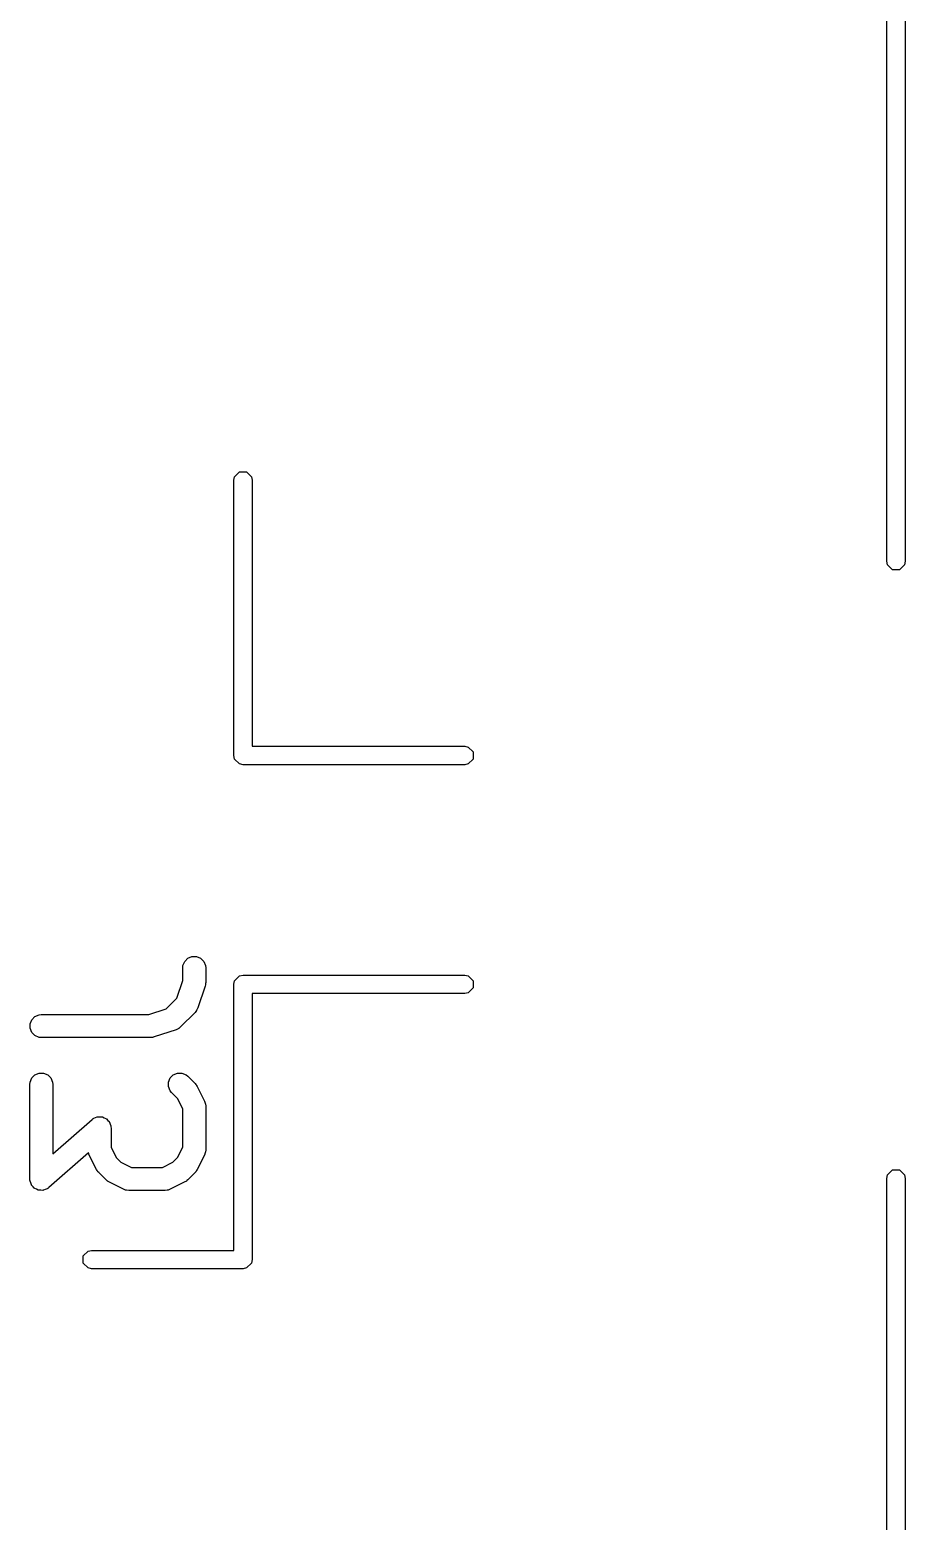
# Model space of a CAD drawing. Extents: x 3.97 to 7.47, y -4.85 to -2.95.
# Drawn here: x 7.2265 to 7.4518, y -3.7098 to -3.3258 of the extents above; entities that cross this region are included whole.
import ezdxf

# ---------------------------------------------------------------- set-up
doc = ezdxf.new("R2010")
doc.units = 0
doc.header["$MEASUREMENT"] = 0
doc.layers.add('BLACK', color=7, linetype='CONTINUOUS')

msp = doc.modelspace()

# ---------------------------------------------------------------- linework, layer by layer
at = {"layer": 'BLACK', "linetype": 'CONTINUOUS'}
for p, q in [((7.4471, -3.46267), (7.4471, -3.03236)), ((7.45182, -3.03236), (7.45182, -3.46267)), ((7.27917, -3.4409), (7.28045, -3.43963)), ((7.28045, -3.43963), (7.28226, -3.43963)), ((7.28226, -3.43963), (7.28353, -3.4409)), ((7.27899, -3.44181), (7.27917, -3.4409)), ((7.27899, -3.51267), (7.27899, -3.44181)), ((7.28353, -3.4409), (7.28371, -3.44181)), ((7.28371, -3.44181), (7.28371, -3.51031)), ((7.44728, -3.46358), (7.4471, -3.46267)), ((7.45182, -3.46267), (7.45164, -3.46358)), ((7.44856, -3.46486), (7.44728, -3.46358)), ((7.45037, -3.46486), (7.44856, -3.46486)), ((7.45164, -3.46358), (7.45037, -3.46486)), ((7.27917, -3.51358), (7.27899, -3.51267)), ((7.28371, -3.51031), (7.33844, -3.51031)), ((7.33844, -3.51031), (7.33934, -3.51049)), ((7.33934, -3.51049), (7.34062, -3.51177)), ((7.34062, -3.51177), (7.34062, -3.51358)), ((7.28045, -3.51486), (7.27917, -3.51358)), ((7.28135, -3.51504), (7.28045, -3.51486)), ((7.33844, -3.51504), (7.28135, -3.51504)), ((7.33934, -3.51486), (7.33844, -3.51504)), ((7.34062, -3.51358), (7.33934, -3.51486)), ((7.26583, -3.56735), (7.26589, -3.56677)), ((7.26589, -3.56677), (7.26633, -3.56571)), ((7.26633, -3.56571), (7.26715, -3.56489)), ((7.26715, -3.56489), (7.26821, -3.56445)), ((7.26821, -3.56445), (7.26936, -3.56445)), ((7.26936, -3.56445), (7.27043, -3.56489)), ((7.27043, -3.56489), (7.27124, -3.56571)), ((7.27124, -3.56571), (7.27168, -3.56677)), ((7.27168, -3.56677), (7.27174, -3.56735)), ((7.26433, -3.57513), (7.26583, -3.57062)), ((7.26583, -3.57062), (7.26583, -3.56735)), ((7.27174, -3.56735), (7.27174, -3.5711)), ((7.27899, -3.57157), (7.27917, -3.57067)), ((7.27917, -3.57067), (7.28045, -3.56939)), ((7.28045, -3.56939), (7.28135, -3.56921)), ((7.28135, -3.56921), (7.33844, -3.56921)), ((7.33844, -3.56921), (7.33934, -3.56939)), ((7.33934, -3.56939), (7.34062, -3.57067)), ((7.34062, -3.57067), (7.34062, -3.57248)), ((7.27159, -3.57203), (7.26971, -3.57766)), ((7.27165, -3.57175), (7.27159, -3.57203)), ((7.27168, -3.57167), (7.27165, -3.57175)), ((7.27169, -3.57157), (7.27168, -3.57167)), ((7.27172, -3.57147), (7.27169, -3.57157)), ((7.27174, -3.5711), (7.27171, -3.57139)), ((7.27171, -3.57139), (7.27172, -3.57147)), ((7.27899, -3.64008), (7.27899, -3.57157)), ((7.33844, -3.57393), (7.28371, -3.57393)), ((7.28371, -3.57393), (7.28371, -3.64244)), ((7.33934, -3.57375), (7.33844, -3.57393)), ((7.34062, -3.57248), (7.33934, -3.57375)), ((7.25706, -3.57939), (7.26157, -3.57789)), ((7.26157, -3.57789), (7.26433, -3.57513)), ((7.26937, -3.57836), (7.269, -3.57881)), ((7.26941, -3.57826), (7.26937, -3.57836)), ((7.26948, -3.57818), (7.26941, -3.57826)), ((7.26971, -3.57766), (7.26948, -3.57818)), ((7.22652, -3.58177), (7.22696, -3.58071)), ((7.22652, -3.58292), (7.22652, -3.58177)), ((7.22696, -3.58071), (7.22778, -3.57989)), ((7.22778, -3.57989), (7.22884, -3.57945)), ((7.22884, -3.57945), (7.22942, -3.57939)), ((7.22942, -3.57939), (7.25706, -3.57939)), ((7.269, -3.57881), (7.26525, -3.58256)), ((7.22696, -3.58399), (7.22652, -3.58292)), ((7.22778, -3.5848), (7.22696, -3.58399)), ((7.22884, -3.58524), (7.22778, -3.5848)), ((7.22942, -3.5853), (7.22884, -3.58524)), ((7.25754, -3.5853), (7.22942, -3.5853)), ((7.25783, -3.58527), (7.25754, -3.5853)), ((7.25791, -3.58528), (7.25783, -3.58527)), ((7.25801, -3.58525), (7.25791, -3.58528)), ((7.25811, -3.58524), (7.25801, -3.58525)), ((7.25819, -3.58521), (7.25811, -3.58524)), ((7.25847, -3.58515), (7.25819, -3.58521)), ((7.2641, -3.58327), (7.25847, -3.58515)), ((7.26462, -3.58304), (7.2641, -3.58327)), ((7.2647, -3.58297), (7.26462, -3.58304)), ((7.2648, -3.58293), (7.2647, -3.58297)), ((7.26525, -3.58256), (7.2648, -3.58293)), ((7.22646, -3.59734), (7.22652, -3.59677)), ((7.22646, -3.62172), (7.22646, -3.59734)), ((7.22652, -3.59677), (7.22696, -3.5957)), ((7.22696, -3.5957), (7.22778, -3.59489)), ((7.22778, -3.59489), (7.22884, -3.59445)), ((7.22884, -3.59445), (7.22999, -3.59445)), ((7.22999, -3.59445), (7.23106, -3.59489)), ((7.23106, -3.59489), (7.23187, -3.5957)), ((7.23187, -3.5957), (7.23231, -3.59677)), ((7.23231, -3.59677), (7.23237, -3.59734)), ((7.23237, -3.59734), (7.23237, -3.61521)), ((7.26214, -3.59677), (7.26258, -3.5957)), ((7.26214, -3.59792), (7.26214, -3.59677)), ((7.26258, -3.5957), (7.2634, -3.59489)), ((7.2634, -3.59489), (7.26446, -3.59445)), ((7.26446, -3.59445), (7.26561, -3.59445)), ((7.26561, -3.59445), (7.26668, -3.59489)), ((7.26668, -3.59489), (7.26712, -3.59526)), ((7.26712, -3.59526), (7.269, -3.59713)), ((7.269, -3.59713), (7.26918, -3.59736)), ((7.26918, -3.59736), (7.26924, -3.59741)), ((7.26924, -3.59741), (7.2693, -3.5975)), ((7.2693, -3.5975), (7.26937, -3.59758)), ((7.26937, -3.59758), (7.2694, -3.59765)), ((7.2694, -3.59765), (7.26955, -3.5979)), ((7.26258, -3.59898), (7.26214, -3.59792)), ((7.26295, -3.59943), (7.26258, -3.59898)), ((7.26448, -3.60097), (7.26295, -3.59943)), ((7.26583, -3.60367), (7.26448, -3.60097)), ((7.26955, -3.5979), (7.27143, -3.60165)), ((7.26583, -3.61352), (7.26583, -3.60367)), ((7.27143, -3.60165), (7.27163, -3.60219)), ((7.27163, -3.60219), (7.27164, -3.60229)), ((7.27164, -3.60229), (7.27168, -3.60239)), ((7.27168, -3.60239), (7.27174, -3.60297)), ((7.27174, -3.60297), (7.27174, -3.61422)), ((7.23237, -3.61521), (7.24247, -3.60637)), ((7.24247, -3.60637), (7.24272, -3.60619)), ((7.24272, -3.60619), (7.24277, -3.60614)), ((7.24277, -3.60614), (7.24283, -3.60612)), ((7.24283, -3.60612), (7.24294, -3.60603)), ((7.24294, -3.60603), (7.24339, -3.60588)), ((7.24339, -3.60588), (7.24384, -3.6057)), ((7.24384, -3.6057), (7.24394, -3.6057)), ((7.24394, -3.6057), (7.24403, -3.60567)), ((7.24403, -3.60567), (7.24451, -3.6057)), ((7.24451, -3.6057), (7.24499, -3.6057)), ((7.24499, -3.6057), (7.24508, -3.60573)), ((7.24508, -3.60573), (7.24518, -3.60574)), ((7.24518, -3.60574), (7.24561, -3.60595)), ((7.24561, -3.60595), (7.24605, -3.60614)), ((7.24605, -3.60614), (7.24612, -3.60621)), ((7.24612, -3.60621), (7.24621, -3.60625)), ((7.24621, -3.60625), (7.24653, -3.60661)), ((7.24653, -3.60661), (7.24687, -3.60695)), ((7.24687, -3.60695), (7.24691, -3.60704)), ((7.24691, -3.60704), (7.24697, -3.60712)), ((7.24697, -3.60712), (7.24713, -3.60757)), ((7.24713, -3.60757), (7.24731, -3.60802)), ((7.24731, -3.60802), (7.24732, -3.60816)), ((7.24732, -3.60816), (7.24734, -3.60821)), ((7.24734, -3.60821), (7.24734, -3.60829)), ((7.24734, -3.60829), (7.24737, -3.60859)), ((7.24737, -3.60859), (7.24737, -3.61352)), ((7.24157, -3.61501), (7.23136, -3.62394)), ((7.24177, -3.61554), (7.24157, -3.61501)), ((7.24365, -3.61929), (7.24177, -3.61554)), ((7.24737, -3.61352), (7.24872, -3.61622)), ((7.24872, -3.61622), (7.24991, -3.61741)), ((7.26329, -3.61741), (7.26448, -3.61622)), ((7.26448, -3.61622), (7.26583, -3.61352)), ((7.27143, -3.61554), (7.26955, -3.61929)), ((7.27163, -3.615), (7.27143, -3.61554)), ((7.27164, -3.61489), (7.27163, -3.615)), ((7.27168, -3.61479), (7.27164, -3.61489)), ((7.27174, -3.61422), (7.27168, -3.61479)), ((7.2438, -3.61954), (7.24365, -3.61929)), ((7.24383, -3.61961), (7.2438, -3.61954)), ((7.2439, -3.61969), (7.24383, -3.61961)), ((7.24396, -3.61978), (7.2439, -3.61969)), ((7.24401, -3.61983), (7.24396, -3.61978)), ((7.2442, -3.62005), (7.24401, -3.61983)), ((7.24608, -3.62193), (7.2442, -3.62005)), ((7.24991, -3.61741), (7.25261, -3.61876)), ((7.25261, -3.61876), (7.26059, -3.61876)), ((7.26059, -3.61876), (7.26329, -3.61741)), ((7.269, -3.62005), (7.26712, -3.62193)), ((7.26918, -3.61983), (7.269, -3.62005)), ((7.26924, -3.61978), (7.26918, -3.61983)), ((7.2693, -3.61969), (7.26924, -3.61978)), ((7.26937, -3.61961), (7.2693, -3.61969)), ((7.2694, -3.61954), (7.26937, -3.61961)), ((7.26955, -3.61929), (7.2694, -3.61954)), ((7.4471, -3.62157), (7.44728, -3.62067)), ((7.44728, -3.62067), (7.44856, -3.61939)), ((7.44856, -3.61939), (7.45037, -3.61939)), ((7.45037, -3.61939), (7.45164, -3.62067)), ((7.45164, -3.62067), (7.45182, -3.62157)), ((7.22649, -3.62202), (7.22646, -3.62172)), ((7.22649, -3.6221), (7.22649, -3.62202)), ((7.22651, -3.62215), (7.22649, -3.6221)), ((7.22652, -3.62229), (7.22651, -3.62215)), ((7.2267, -3.62274), (7.22652, -3.62229)), ((7.22686, -3.62319), (7.2267, -3.62274)), ((7.22692, -3.62326), (7.22686, -3.62319)), ((7.22696, -3.62336), (7.22692, -3.62326)), ((7.2273, -3.6237), (7.22696, -3.62336)), ((7.22762, -3.62406), (7.2273, -3.6237)), ((7.2277, -3.6241), (7.22762, -3.62406)), ((7.22778, -3.62417), (7.2277, -3.6241)), ((7.22822, -3.62435), (7.22778, -3.62417)), ((7.22865, -3.62457), (7.22822, -3.62435)), ((7.22875, -3.62457), (7.22865, -3.62457)), ((7.22884, -3.62461), (7.22875, -3.62457)), ((7.23043, -3.62443), (7.22999, -3.62461)), ((7.23089, -3.62428), (7.23043, -3.62443)), ((7.231, -3.62419), (7.23089, -3.62428)), ((7.23106, -3.62417), (7.231, -3.62419)), ((7.23111, -3.62412), (7.23106, -3.62417)), ((7.23136, -3.62394), (7.23111, -3.62412)), ((7.2463, -3.62212), (7.24608, -3.62193)), ((7.24635, -3.62217), (7.2463, -3.62212)), ((7.24644, -3.62223), (7.24635, -3.62217)), ((7.24652, -3.6223), (7.24644, -3.62223)), ((7.24659, -3.62233), (7.24652, -3.6223)), ((7.24684, -3.62248), (7.24659, -3.62233)), ((7.25059, -3.62436), (7.24684, -3.62248)), ((7.25113, -3.62456), (7.25059, -3.62436)), ((7.25124, -3.62457), (7.25113, -3.62456)), ((7.25134, -3.62461), (7.25124, -3.62457)), ((7.26196, -3.62457), (7.26186, -3.62461)), ((7.26207, -3.62456), (7.26196, -3.62457)), ((7.26261, -3.62436), (7.26207, -3.62456)), ((7.26636, -3.62248), (7.26261, -3.62436)), ((7.2666, -3.62233), (7.26636, -3.62248)), ((7.26668, -3.6223), (7.2666, -3.62233)), ((7.26676, -3.62223), (7.26668, -3.6223)), ((7.26685, -3.62217), (7.26676, -3.62223)), ((7.2669, -3.62212), (7.26685, -3.62217)), ((7.26712, -3.62193), (7.2669, -3.62212)), ((7.4471, -3.95346), (7.4471, -3.62157)), ((7.45182, -3.62157), (7.45182, -3.95346)), ((7.22932, -3.62461), (7.22884, -3.62461)), ((7.2298, -3.62464), (7.22932, -3.62461)), ((7.22989, -3.62461), (7.2298, -3.62464)), ((7.22999, -3.62461), (7.22989, -3.62461)), ((7.25191, -3.62467), (7.25134, -3.62461)), ((7.26129, -3.62467), (7.25191, -3.62467)), ((7.26186, -3.62461), (7.26129, -3.62467)), ((7.24019, -3.64153), (7.24147, -3.64026)), ((7.24019, -3.64334), (7.24019, -3.64153)), ((7.24147, -3.64462), (7.24019, -3.64334)), ((7.24147, -3.64026), (7.24238, -3.64008)), ((7.24238, -3.64008), (7.27899, -3.64008)), ((7.28353, -3.64334), (7.28226, -3.64462)), ((7.28371, -3.64244), (7.28353, -3.64334)), ((7.24238, -3.6448), (7.24147, -3.64462)), ((7.28135, -3.6448), (7.24238, -3.6448)), ((7.28226, -3.64462), (7.28135, -3.6448))]:
    msp.add_line(p, q, dxfattribs=at)

doc.saveas('drawing.dxf')
